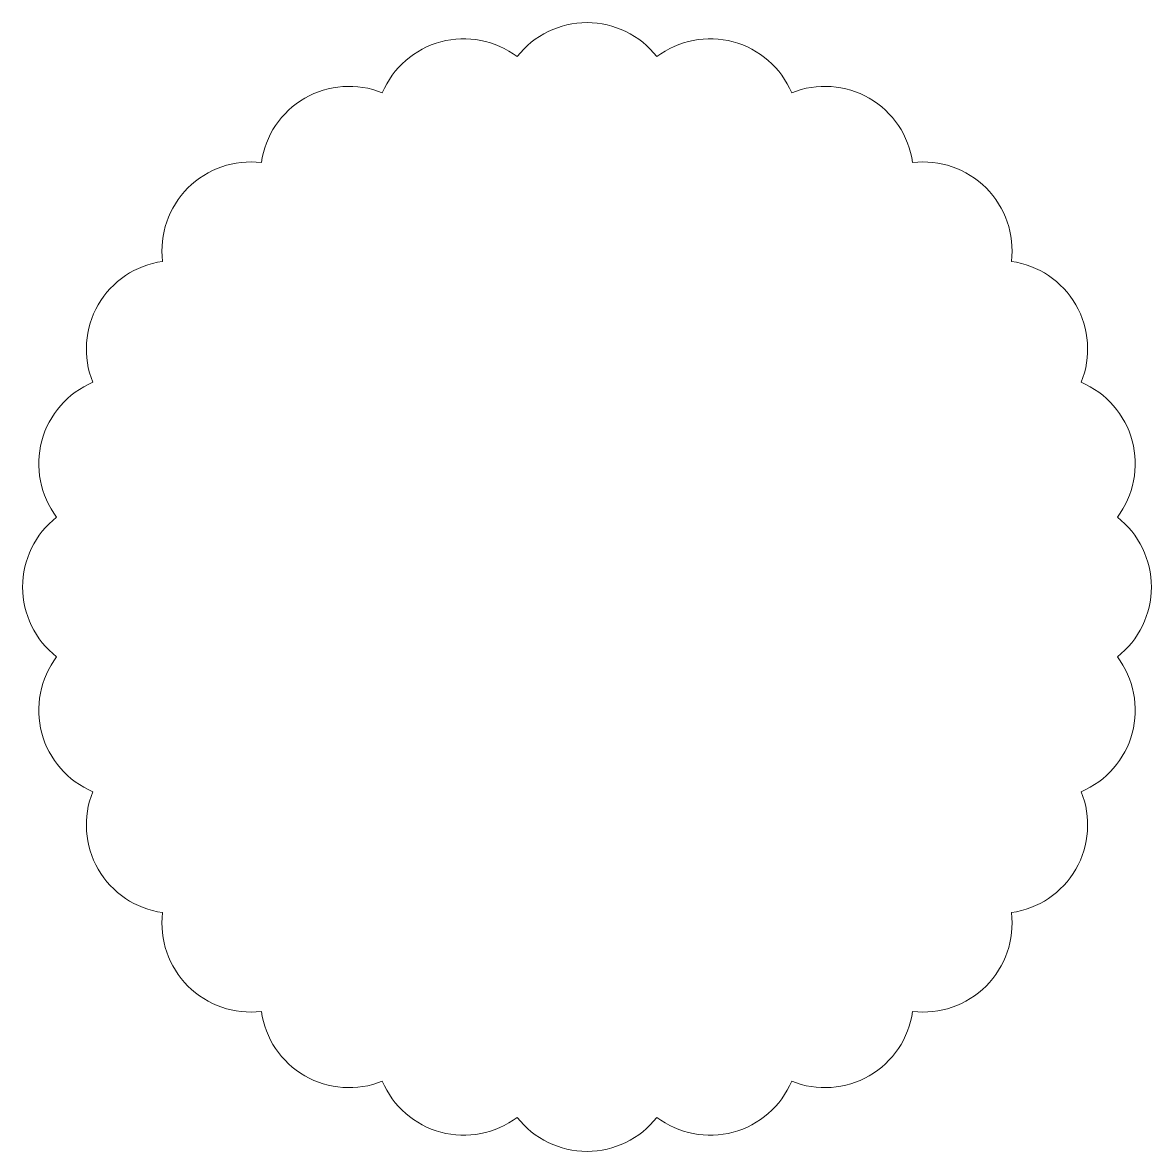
# Model space of a CAD drawing. Header units: centimetres. Extents: x -10.4 to 10.4, y -3.2 to 3.2.
# Drawn here: x 3.95 to 10.45, y -3.25 to 3.25 of the extents above; entities that cross this region are included whole.
import ezdxf

# ---------------------------------------------------------------- set-up
doc = ezdxf.new("R2010")
doc.units = ezdxf.units.CM
doc.header["$MEASUREMENT"] = 0
doc.layers.add('Layer 1', color=7, linetype='Continuous')

msp = doc.modelspace()

# ---------------------------------------------------------------- linework, layer by layer
at = {"layer": 'Layer 1', "lineweight": 9}
msp.add_open_spline([(7.60171, -3.05347), (7.72709, -3.14809), (7.88908, -3.17964), (8.0408, -3.13899), (8.0408, -3.13899), (8.19252, -3.09833), (8.31704, -2.99002), (8.37831, -2.84538), (8.37831, -2.84538), (8.5239, -2.90433), (8.68854, -2.89287), (8.82457, -2.81434), (8.82457, -2.81434), (8.9606, -2.7358), (9.05284, -2.59895), (9.07459, -2.44339), (9.07459, -2.44339), (9.23048, -2.46264), (9.38654, -2.40897), (9.49761, -2.2979), (9.49761, -2.2979), (9.60868, -2.18683), (9.66235, -2.03077), (9.6431, -1.87488), (9.6431, -1.87488), (9.79866, -1.85313), (9.93551, -1.76089), (10.01405, -1.62486), (10.01405, -1.62486), (10.09259, -1.48883), (10.10404, -1.32419), (10.04509, -1.1786), (10.04509, -1.1786), (10.18973, -1.11733), (10.29804, -0.99281), (10.3387, -0.84109), (10.3387, -0.84109), (10.37935, -0.68937), (10.3478, -0.52738), (10.25318, -0.402), (10.25318, -0.402), (10.37703, -0.30538), (10.44943, -0.15708), (10.44943, 0), (10.44943, 0), (10.44943, 0.15707), (10.37703, 0.30538), (10.25318, 0.402), (10.25318, 0.402), (10.3478, 0.52737), (10.37935, 0.68937), (10.3387, 0.84109), (10.3387, 0.84109), (10.29804, 0.99281), (10.18972, 1.11732), (10.04509, 1.1786), (10.04509, 1.1786), (10.10404, 1.32419), (10.09259, 1.48883), (10.01405, 1.62486), (10.01405, 1.62486), (9.93551, 1.76089), (9.79866, 1.85313), (9.6431, 1.87488), (9.6431, 1.87488), (9.66235, 2.03077), (9.60868, 2.18683), (9.49761, 2.2979), (9.49761, 2.2979), (9.38654, 2.40896), (9.23048, 2.46264), (9.07459, 2.44339), (9.07459, 2.44339), (9.05284, 2.59895), (8.9606, 2.7358), (8.82457, 2.81434), (8.82457, 2.81434), (8.68854, 2.89287), (8.5239, 2.90433), (8.37831, 2.84538), (8.37831, 2.84538), (8.31704, 2.99001), (8.19252, 3.09833), (8.0408, 3.13898), (8.0408, 3.13898), (7.88908, 3.17964), (7.72709, 3.14809), (7.60171, 3.05347), (7.60171, 3.05347), (7.50509, 3.17732), (7.35678, 3.24972), (7.19971, 3.24972), (7.19971, 3.24972), (7.04264, 3.24972), (6.89433, 3.17732), (6.79771, 3.05347), (6.79771, 3.05347), (6.67233, 3.14809), (6.51034, 3.17964), (6.35862, 3.13898), (6.35862, 3.13898), (6.2069, 3.09833), (6.08239, 2.99001), (6.02111, 2.84538), (6.02111, 2.84538), (5.87552, 2.90433), (5.71088, 2.89287), (5.57485, 2.81434), (5.57485, 2.81434), (5.43882, 2.7358), (5.34658, 2.59895), (5.32483, 2.44339), (5.32483, 2.44339), (5.16894, 2.46264), (5.01288, 2.40896), (4.90181, 2.2979), (4.90181, 2.2979), (4.79075, 2.18683), (4.73707, 2.03077), (4.75633, 1.87488), (4.75633, 1.87488), (4.60076, 1.85313), (4.46391, 1.76089), (4.38537, 1.62486), (4.38537, 1.62486), (4.30683, 1.48883), (4.29538, 1.32419), (4.35433, 1.1786), (4.35433, 1.1786), (4.2097, 1.11733), (4.10138, 0.99281), (4.06073, 0.84109), (4.06073, 0.84109), (4.02007, 0.68937), (4.05162, 0.52737), (4.14624, 0.402), (4.14624, 0.402), (4.02239, 0.30538), (3.94999, 0.15707), (3.94999, 0), (3.94999, 0), (3.94999, -0.15708), (4.02239, -0.30538), (4.14624, -0.402), (4.14624, -0.402), (4.05162, -0.52738), (4.02007, -0.68937), (4.06073, -0.84109), (4.06073, -0.84109), (4.10138, -0.99281), (4.2097, -1.11733), (4.35433, -1.1786), (4.35433, -1.1786), (4.29538, -1.32419), (4.30683, -1.48883), (4.38537, -1.62486), (4.38537, -1.62486), (4.46391, -1.76089), (4.60076, -1.85313), (4.75632, -1.87488), (4.75632, -1.87488), (4.73707, -2.03077), (4.79075, -2.18683), (4.90181, -2.2979), (4.90181, -2.2979), (5.01288, -2.40897), (5.16894, -2.46264), (5.32483, -2.44339), (5.32483, -2.44339), (5.34658, -2.59895), (5.43882, -2.7358), (5.57485, -2.81434), (5.57485, -2.81434), (5.71088, -2.89287), (5.87552, -2.90433), (6.02111, -2.84538), (6.02111, -2.84538), (6.08239, -2.99001), (6.2069, -3.09833), (6.35862, -3.13899), (6.35862, -3.13899), (6.51034, -3.17964), (6.67233, -3.14809), (6.79771, -3.05347), (6.79771, -3.05347), (6.89433, -3.17732), (7.04264, -3.24972), (7.19971, -3.24972), (7.19971, -3.24972), (7.35678, -3.24972), (7.50509, -3.17732), (7.60171, -3.05347)], degree=3, knots=[0, 0, 0, 0, 0.0204082, 0.0204082, 0.0204082, 0.0204082, 0.0408163, 0.0408163, 0.0408163, 0.0408163, 0.0612245, 0.0612245, 0.0612245, 0.0612245, 0.0816327, 0.0816327, 0.0816327, 0.0816327, 0.1020408, 0.1020408, 0.1020408, 0.1020408, 0.122449, 0.122449, 0.122449, 0.122449, 0.1428571, 0.1428571, 0.1428571, 0.1428571, 0.1632653, 0.1632653, 0.1632653, 0.1632653, 0.1836735, 0.1836735, 0.1836735, 0.1836735, 0.2040816, 0.2040816, 0.2040816, 0.2040816, 0.2244898, 0.2244898, 0.2244898, 0.2244898, 0.244898, 0.244898, 0.244898, 0.244898, 0.2653061, 0.2653061, 0.2653061, 0.2653061, 0.2857143, 0.2857143, 0.2857143, 0.2857143, 0.3061224, 0.3061224, 0.3061224, 0.3061224, 0.3265306, 0.3265306, 0.3265306, 0.3265306, 0.3469388, 0.3469388, 0.3469388, 0.3469388, 0.3673469, 0.3673469, 0.3673469, 0.3673469, 0.3877551, 0.3877551, 0.3877551, 0.3877551, 0.4081633, 0.4081633, 0.4081633, 0.4081633, 0.4285714, 0.4285714, 0.4285714, 0.4285714, 0.4489796, 0.4489796, 0.4489796, 0.4489796, 0.4693878, 0.4693878, 0.4693878, 0.4693878, 0.4897959, 0.4897959, 0.4897959, 0.4897959, 0.5102041, 0.5102041, 0.5102041, 0.5102041, 0.5306122, 0.5306122, 0.5306122, 0.5306122, 0.5510204, 0.5510204, 0.5510204, 0.5510204, 0.5714286, 0.5714286, 0.5714286, 0.5714286, 0.5918367, 0.5918367, 0.5918367, 0.5918367, 0.6122449, 0.6122449, 0.6122449, 0.6122449, 0.6326531, 0.6326531, 0.6326531, 0.6326531, 0.6530612, 0.6530612, 0.6530612, 0.6530612, 0.6734694, 0.6734694, 0.6734694, 0.6734694, 0.6938776, 0.6938776, 0.6938776, 0.6938776, 0.7142857, 0.7142857, 0.7142857, 0.7142857, 0.7346939, 0.7346939, 0.7346939, 0.7346939, 0.755102, 0.755102, 0.755102, 0.755102, 0.7755102, 0.7755102, 0.7755102, 0.7755102, 0.7959184, 0.7959184, 0.7959184, 0.7959184, 0.8163265, 0.8163265, 0.8163265, 0.8163265, 0.8367347, 0.8367347, 0.8367347, 0.8367347, 0.8571429, 0.8571429, 0.8571429, 0.8571429, 0.877551, 0.877551, 0.877551, 0.877551, 0.8979592, 0.8979592, 0.8979592, 0.8979592, 0.9183673, 0.9183673, 0.9183673, 0.9183673, 0.9387755, 0.9387755, 0.9387755, 0.9387755, 0.9591837, 0.9591837, 0.9591837, 0.9591837, 1, 1, 1, 1], dxfattribs=at)

doc.saveas('drawing.dxf')
